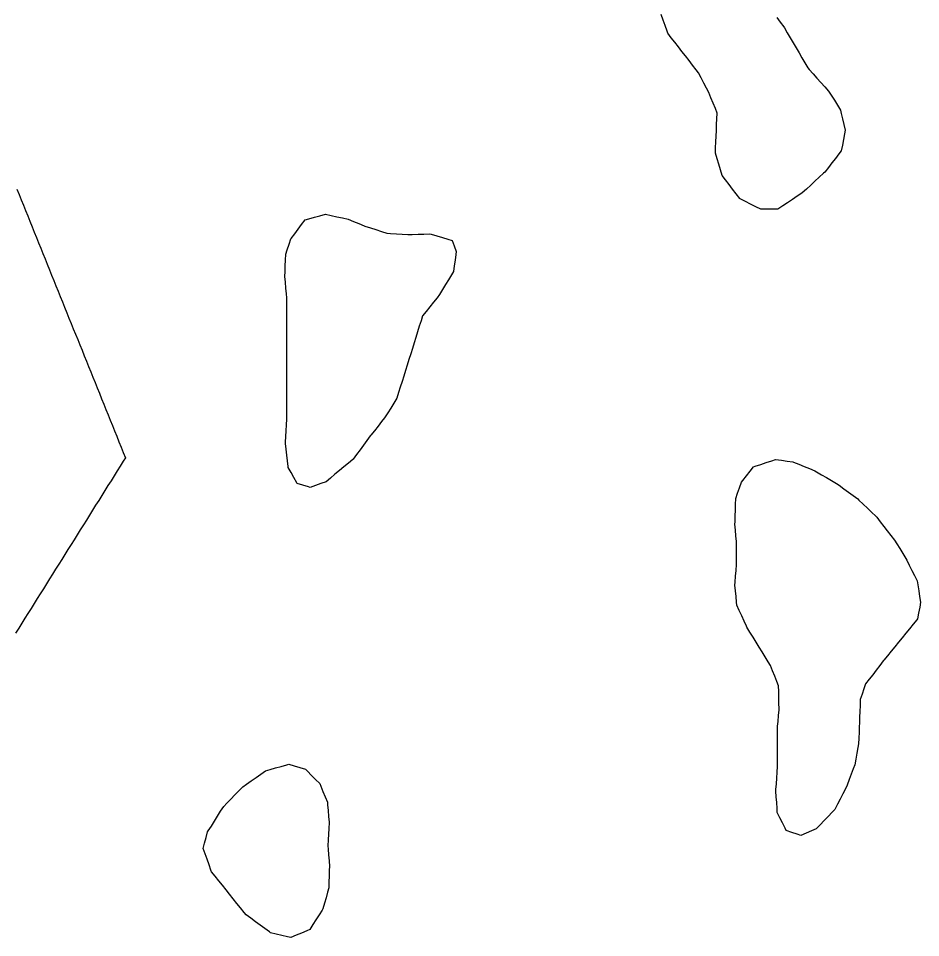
# Model space of a CAD drawing. Header units: millimetres. Extents: x 230 to 3347, y 514 to 5196.
# Drawn here: x 765 to 920.6, y 2661.8 to 2820.4 of the extents above; entities that cross this region are included whole.
import ezdxf

# ---------------------------------------------------------------- set-up
doc = ezdxf.new("R2010")
doc.units = ezdxf.units.MM
for name, color, linetype in [('ALL_HOLES', 1, 'Continuous'), ('ALL_ISLANDS', 7, 'Continuous'), ('OUTLINE_ISLAND_01', 7, 'Continuous'), ('OUTLINE_ISLAND_01_HOLE_140', 1, 'Continuous'), ('OUTLINE_ISLAND_01_HOLE_144', 1, 'Continuous'), ('OUTLINE_ISLAND_01_HOLE_145', 1, 'Continuous'), ('OUTLINE_ISLAND_01_HOLE_148', 1, 'Continuous')]:
    doc.layers.add(name, color=color, linetype=linetype)

msp = doc.modelspace()

# ---------------------------------------------------------------- linework, layer by layer
at = {"layer": 'ALL_HOLES'}
msp.add_lwpolyline([(895.8062, 2820.554), (896.4039, 2819.7523), (897.0017, 2818.9507), (897.1235, 2818.7426), (897.6286, 2817.8795), (898.1337, 2817.0164), (898.6388, 2816.1534), (899.1439, 2815.2903), (899.649, 2814.4273), (900.1541, 2813.5642), (900.6592, 2812.7012), (901.1643, 2811.8381), (901.4069, 2811.5693), (902.077, 2810.8271), (902.7471, 2810.0848), (903.4172, 2809.3425), (904.0873, 2808.6003), (904.7574, 2807.858), (905.2184, 2807.1225), (905.7495, 2806.2752), (906.2805, 2805.4278), (906.8116, 2804.5805), (906.9435, 2804.0058), (907.1673, 2803.0312), (907.3911, 2802.0565), (907.6149, 2801.0819), (907.4986, 2800.4792), (907.3091, 2799.4973), (907.1196, 2798.5154), (906.9301, 2797.5335), (906.54, 2797.0287), (905.9286, 2796.2374), (905.3171, 2795.4462), (904.7056, 2794.6549), (904.0942, 2793.8636), (903.8684, 2793.6563), (903.1318, 2792.9801), (902.3951, 2792.3038), (901.6584, 2791.6276), (900.9218, 2790.9513), (900.1851, 2790.2751), (900.1597, 2790.2581), (899.3287, 2789.7018), (898.4977, 2789.1456), (897.6667, 2788.5893), (896.8357, 2788.0331), (896.0047, 2787.4768), (895.0783, 2787.4672), (894.0783, 2787.4567), (893.0784, 2787.4463), (893.0767, 2787.4471), (892.1819, 2787.8934), (891.287, 2788.3397), (890.3921, 2788.786), (889.4972, 2789.2323), (889.4166, 2789.3375), (888.8084, 2790.1313), (888.2002, 2790.9252), (887.5921, 2791.719), (886.9839, 2792.5128), (886.3757, 2793.3066), (886.0867, 2794.253), (885.7947, 2795.2095), (885.5026, 2796.1659), (885.2106, 2797.1223), (885.2528, 2798.063), (885.2976, 2799.062), (885.3424, 2800.061), (885.3872, 2801.06), (885.432, 2802.059), (885.4769, 2803.058), (885.5217, 2804.057), (885.2116, 2804.8204), (884.8353, 2805.7469), (884.4591, 2806.6734), (884.0828, 2807.5999), (883.7019, 2808.3343), (883.2415, 2809.222), (882.7811, 2810.1097), (882.3207, 2810.9974), (881.9083, 2811.5294), (881.2956, 2812.3198), (880.683, 2813.1101), (880.0703, 2813.9005), (879.4577, 2814.6908), (878.845, 2815.4812), (878.2324, 2816.2715), (877.6197, 2817.0619), (877.0071, 2817.8522), (876.8792, 2818.21), (876.5427, 2819.1517), (876.2062, 2820.0934), (875.8697, 2821.0351)], dxfattribs=at)
for points in [[(839.8421, 2782.0609), (840.1785, 2781.1191), (840.5148, 2780.1774), (840.449, 2779.6785), (840.3183, 2778.6871), (840.1875, 2777.6957), (840.0568, 2776.7043), (839.7227, 2776.1552), (839.2028, 2775.3009), (838.683, 2774.4466), (838.1632, 2773.5924), (837.6434, 2772.7381), (837.2037, 2772.1858), (836.5809, 2771.4034), (835.958, 2770.6211), (835.3352, 2769.8387), (834.7123, 2769.0564), (834.4508, 2768.2204), (834.1522, 2767.266), (833.8536, 2766.3116), (833.5551, 2765.3572), (833.2565, 2764.4028), (832.9579, 2763.4484), (832.6593, 2762.494), (832.3607, 2761.5397), (832.0622, 2760.5853), (831.7636, 2759.6309), (831.465, 2758.6765), (831.1664, 2757.7221), (830.8679, 2756.7677), (830.5693, 2755.8134), (830.2707, 2754.859), (829.7497, 2754.0162), (829.2238, 2753.1657), (828.6979, 2752.3151), (828.1721, 2751.4646), (827.6508, 2750.8147), (827.025, 2750.0346), (826.3993, 2749.2546), (825.7736, 2748.4745), (825.6972, 2748.37), (825.1068, 2747.5629), (824.5165, 2746.7558), (823.9261, 2745.9486), (823.3357, 2745.1415), (822.7454, 2744.3344), (822.6796, 2744.2798), (821.9098, 2743.6415), (821.14, 2743.0032), (820.3702, 2742.3649), (819.6005, 2741.7266), (818.8307, 2741.0883), (818.0609, 2740.45), (817.1862, 2740.1372), (816.2446, 2739.8005), (815.303, 2739.4638), (815.0136, 2739.5543), (814.0592, 2739.8528), (813.1048, 2740.1514), (813.0291, 2740.2829), (812.5297, 2741.1493), (812.0304, 2742.0157), (811.5311, 2742.8821), (811.5105, 2743.0568), (811.3933, 2744.0499), (811.2762, 2745.043), (811.159, 2746.0361), (811.0419, 2747.0292), (811.055, 2747.2574), (811.1121, 2748.2557), (811.1692, 2749.2541), (811.2263, 2750.2525), (811.2834, 2751.2509), (811.2835, 2752.179), (811.2837, 2753.179), (811.2839, 2754.179), (811.2841, 2755.179), (811.2843, 2756.179), (811.2845, 2757.179), (811.2847, 2758.179), (811.2849, 2759.179), (811.2851, 2760.179), (811.2853, 2761.179), (811.2855, 2762.179), (811.2857, 2763.179), (811.2859, 2764.179), (811.286, 2765.179), (811.2862, 2766.179), (811.2864, 2767.179), (811.2866, 2768.179), (811.2868, 2769.179), (811.287, 2770.179), (811.2872, 2771.179), (811.2874, 2772.179), (811.227, 2772.8684), (811.1398, 2773.8646), (811.0525, 2774.8608), (810.9653, 2775.857), (810.9976, 2776.6986), (811.0359, 2777.6978), (811.0743, 2778.6971), (811.1126, 2779.6964), (811.3721, 2780.4731), (811.6889, 2781.4216), (812.0058, 2782.3701), (812.0572, 2782.4393), (812.6537, 2783.242), (813.2501, 2784.0446), (813.8465, 2784.8473), (814.4429, 2785.65), (815.0791, 2785.8189), (816.0456, 2786.0755), (817.0121, 2786.3321), (817.9786, 2786.5887), (818.9285, 2786.3855), (819.9064, 2786.1763), (820.8842, 2785.967), (821.8621, 2785.7578), (822.7745, 2785.3672), (823.6938, 2784.9737), (824.6131, 2784.5802), (824.7539, 2784.5363), (825.7086, 2784.2388), (826.6634, 2783.9412), (827.6181, 2783.6437), (828.5728, 2783.3462), (829.2031, 2783.3011), (830.2006, 2783.2298), (831.198, 2783.1585), (832.1955, 2783.0872), (832.9384, 2783.1121), (833.9378, 2783.1456), (834.9373, 2783.1792), (835.9367, 2783.2127), (836.2106, 2783.1319), (837.1698, 2782.849), (838.1289, 2782.5661), (839.0881, 2782.2833)], [(895.6076, 2744.2682), (896.5992, 2744.1388), (897.5908, 2744.0094), (898.5824, 2743.88), (898.6787, 2743.8408), (899.605, 2743.4641), (900.5314, 2743.0875), (901.4577, 2742.7108), (902.384, 2742.3341), (902.6746, 2742.1634), (903.5368, 2741.6568), (904.399, 2741.1502), (905.2612, 2740.6437), (906.1234, 2740.1371), (906.5554, 2739.824), (907.3651, 2739.2371), (908.1747, 2738.6502), (908.9844, 2738.0633), (909.7941, 2737.4764), (909.986, 2737.2932), (910.7093, 2736.6026), (911.4326, 2735.912), (912.1559, 2735.2215), (912.8791, 2734.5309), (913.0402, 2734.3231), (913.6528, 2733.5327), (914.2654, 2732.7423), (914.878, 2731.9519), (915.4906, 2731.1615), (916.1031, 2730.3711), (916.492, 2729.7518), (917.0238, 2728.9049), (917.5555, 2728.058), (918.0873, 2727.2112), (918.2279, 2726.9287), (918.6734, 2726.0334), (919.1188, 2725.1381), (919.5643, 2724.2428), (920.0098, 2723.3475), (920.1289, 2722.6294), (920.2924, 2721.6428), (920.4559, 2720.6563), (920.6195, 2719.6698), (920.4579, 2718.7786), (920.2795, 2717.7947), (920.1011, 2716.8107), (919.9583, 2716.635), (919.3276, 2715.8591), (918.6968, 2715.0831), (918.0661, 2714.3071), (917.4354, 2713.5311), (916.8046, 2712.7551), (916.1739, 2711.9791), (915.5432, 2711.2031), (914.9124, 2710.4271), (914.2817, 2709.6511), (914.1876, 2709.5289), (913.5776, 2708.7365), (912.9676, 2707.9441), (912.3575, 2707.1517), (911.7475, 2706.3593), (911.1375, 2705.5669), (910.8521, 2704.7407), (910.5257, 2703.7954), (910.1993, 2702.8502), (910.1981, 2702.8132), (910.1651, 2701.8138), (910.1321, 2700.8143), (910.0992, 2699.8148), (910.0662, 2698.8154), (910.0387, 2698.2189), (909.9926, 2697.2199), (909.9466, 2696.221), (909.9005, 2695.222), (909.7844, 2694.5694), (909.6092, 2693.5849), (909.4341, 2692.6003), (909.259, 2691.6158), (909.0045, 2690.9228), (908.6599, 2689.9841), (908.3153, 2689.0454), (907.9706, 2688.1066), (907.6495, 2687.4777), (907.1947, 2686.5871), (906.74, 2685.6965), (906.2853, 2684.8058), (905.8305, 2683.9152), (905.3585, 2683.4235), (904.666, 2682.7022), (903.9735, 2681.9808), (903.2809, 2681.2594), (902.5884, 2680.538), (901.795, 2680.1954), (900.8769, 2679.7989), (899.9589, 2679.4024), (899.3431, 2679.6149), (898.3978, 2679.941), (897.4525, 2680.2672), (897.2428, 2680.6878), (896.7968, 2681.5828), (896.3507, 2682.4778), (895.9046, 2683.3728), (895.8574, 2684.082), (895.7909, 2685.0798), (895.7244, 2686.0776), (895.6579, 2687.0754), (895.6741, 2687.3177), (895.7406, 2688.3155), (895.8072, 2689.3132), (895.8737, 2690.311), (895.9402, 2691.3088), (895.9407, 2692.2595), (895.9411, 2693.2595), (895.9416, 2694.2595), (895.9421, 2695.2595), (895.9425, 2696.2595), (895.943, 2697.2595), (895.9435, 2698.2595), (896.0204, 2699.1027), (896.1114, 2700.0985), (896.2023, 2701.0944), (896.1992, 2701.2452), (896.1784, 2702.245), (896.1577, 2703.2448), (896.1369, 2704.2446), (896.1162, 2705.2444), (895.8249, 2705.9648), (895.45, 2706.8919), (895.0752, 2707.819), (894.7004, 2708.7461), (894.3185, 2709.3704), (893.7966, 2710.2234), (893.2748, 2711.0765), (892.753, 2711.9295), (892.2311, 2712.7825), (891.7093, 2713.6356), (891.1875, 2714.4886), (890.6656, 2715.3417), (890.5946, 2715.4964), (890.1773, 2716.4052), (889.76, 2717.3139), (889.3427, 2718.2227), (888.9254, 2719.1315), (888.8778, 2719.6393), (888.7844, 2720.6349), (888.6911, 2721.6305), (888.5977, 2722.6262), (888.6354, 2723.145), (888.7079, 2724.1423), (888.7804, 2725.1397), (888.8529, 2726.1371), (888.8574, 2726.6413), (888.8664, 2727.6413), (888.8753, 2728.6413), (888.8842, 2729.6412), (888.8448, 2730.1221), (888.7632, 2731.1188), (888.6816, 2732.1154), (888.6, 2733.1121), (888.6115, 2733.5359), (888.6388, 2734.5355), (888.666, 2735.5352), (888.6933, 2736.5348), (888.7205, 2737.5344), (889.0447, 2738.4645), (889.3739, 2739.4088), (889.703, 2740.3531), (889.957, 2740.6768), (890.5744, 2741.4634), (891.1918, 2742.2501), (891.8092, 2743.0368), (892.084, 2743.1258), (893.0352, 2743.4342), (893.9865, 2743.7426), (894.9377, 2744.051)], [(811.6234, 2691.694), (812.5812, 2691.4066), (813.539, 2691.1192), (814.4968, 2690.8318), (814.8454, 2690.4838), (815.5531, 2689.7772), (816.2607, 2689.0706), (816.9684, 2688.3641), (817.1531, 2687.9179), (817.5355, 2686.9939), (817.918, 2686.07), (818.3004, 2685.146), (818.3393, 2684.6961), (818.4254, 2683.6998), (818.5115, 2682.7035), (818.5976, 2681.7072), (818.5938, 2681.6419), (818.5366, 2680.6436), (818.4794, 2679.6452), (818.4222, 2678.6469), (818.365, 2677.6485), (818.4127, 2677.051), (818.4921, 2676.0542), (818.5716, 2675.0573), (818.651, 2674.0605), (818.627, 2673.4012), (818.5906, 2672.4018), (818.5542, 2671.4025), (818.5178, 2670.4032), (818.3127, 2669.6394), (818.0535, 2668.6736), (817.7942, 2667.7078), (817.5349, 2666.742), (817.4118, 2666.552), (816.868, 2665.7127), (816.3242, 2664.8735), (815.7804, 2664.0343), (815.2366, 2663.1951), (814.7475, 2662.9829), (813.8301, 2662.5849), (812.9127, 2662.1869), (811.9953, 2661.7889), (811.4171, 2661.9274), (810.4446, 2662.1603), (809.4721, 2662.3933), (808.4996, 2662.6262), (808.3063, 2662.7677), (807.4993, 2663.3583), (806.6923, 2663.9489), (805.8854, 2664.5395), (805.0784, 2665.1301), (804.2714, 2665.7207), (803.9361, 2666.1386), (803.3101, 2666.9185), (802.6842, 2667.6983), (802.0582, 2668.4782), (801.4323, 2669.2581), (800.8064, 2670.0379), (800.1804, 2670.8178), (799.5545, 2671.5977), (798.9286, 2672.3776), (798.3026, 2673.1574), (798.2095, 2673.4183), (797.8733, 2674.3601), (797.5371, 2675.3019), (797.2009, 2676.2437), (796.8647, 2677.1854), (797.1116, 2678.0852), (797.3763, 2679.0495), (797.6409, 2680.0139), (797.7522, 2680.1916), (798.2829, 2681.0391), (798.8137, 2681.8866), (799.3444, 2682.7342), (799.8752, 2683.5817), (800.4059, 2684.4292), (800.9318, 2684.9669), (801.631, 2685.6819), (802.3302, 2686.3968), (803.0294, 2687.1117), (803.7286, 2687.8266), (804.3481, 2688.266), (805.1637, 2688.8445), (805.9794, 2689.423), (806.7951, 2690.0015), (807.6107, 2690.5801), (808.3978, 2690.7985), (809.3613, 2691.066), (810.3249, 2691.3335), (811.2885, 2691.601)]]:
    msp.add_lwpolyline(points, close=True, dxfattribs=at)
at = {"layer": 'ALL_ISLANDS'}
msp.add_lwpolyline([(764.7416, 2790.9419), (765.1157, 2790.0146), (765.4899, 2789.0872), (765.864, 2788.1599), (766.2382, 2787.2325), (766.6123, 2786.3051), (766.9865, 2785.3778), (767.3607, 2784.4504), (767.7348, 2783.523), (768.109, 2782.5957), (768.4831, 2781.6683), (768.8573, 2780.7409), (769.2315, 2779.8136), (769.6056, 2778.8862), (769.9798, 2777.9588), (770.3539, 2777.0315), (770.7281, 2776.1041), (771.1022, 2775.1767), (771.4764, 2774.2494), (771.8506, 2773.322), (772.2247, 2772.3946), (772.5989, 2771.4673), (772.973, 2770.5399), (773.3472, 2769.6126), (773.7213, 2768.6852), (774.0955, 2767.7578), (774.4697, 2766.8305), (774.8438, 2765.9031), (775.218, 2764.9757), (775.5921, 2764.0484), (775.9663, 2763.121), (776.3404, 2762.1936), (776.7146, 2761.2663), (777.0888, 2760.3389), (777.4629, 2759.4115), (777.8371, 2758.4842), (778.2112, 2757.5568), (778.5854, 2756.6294), (778.9595, 2755.7021), (779.3337, 2754.7747), (779.7079, 2753.8473), (780.082, 2752.92), (780.4562, 2751.9926), (780.8303, 2751.0652), (781.2045, 2750.1379), (781.5786, 2749.2105), (781.9528, 2748.2832), (782.327, 2747.3558), (782.7011, 2746.4284), (783.0753, 2745.5011), (783.4494, 2744.5737), (783.0936, 2744.0053), (782.5629, 2743.1577), (782.0323, 2742.3101), (781.5016, 2741.4626), (780.971, 2740.615), (780.4403, 2739.7674), (779.9097, 2738.9198), (779.379, 2738.0722), (778.8484, 2737.2246), (778.3177, 2736.377), (777.7871, 2735.5294), (777.2564, 2734.6818), (776.7258, 2733.8343), (776.1951, 2732.9867), (775.6644, 2732.1391), (775.1338, 2731.2915), (774.6031, 2730.4439), (774.0725, 2729.5963), (773.5418, 2728.7487), (773.0112, 2727.9011), (772.4805, 2727.0535), (771.9499, 2726.206), (771.4192, 2725.3584), (770.8886, 2724.5108), (770.3579, 2723.6632), (769.8273, 2722.8156), (769.2966, 2721.968), (768.766, 2721.1204), (768.2353, 2720.2728), (767.7047, 2719.4252), (767.174, 2718.5776), (766.6433, 2717.7301), (766.1127, 2716.8825), (765.582, 2716.0349), (765.0514, 2715.1873), (764.5207, 2714.3397)], dxfattribs=at)
at = {"layer": 'OUTLINE_ISLAND_01'}
msp.add_lwpolyline([(764.7416, 2790.9419), (765.1157, 2790.0146), (765.4899, 2789.0872), (765.864, 2788.1599), (766.2382, 2787.2325), (766.6123, 2786.3051), (766.9865, 2785.3778), (767.3607, 2784.4504), (767.7348, 2783.523), (768.109, 2782.5957), (768.4831, 2781.6683), (768.8573, 2780.7409), (769.2315, 2779.8136), (769.6056, 2778.8862), (769.9798, 2777.9588), (770.3539, 2777.0315), (770.7281, 2776.1041), (771.1022, 2775.1767), (771.4764, 2774.2494), (771.8506, 2773.322), (772.2247, 2772.3946), (772.5989, 2771.4673), (772.973, 2770.5399), (773.3472, 2769.6126), (773.7213, 2768.6852), (774.0955, 2767.7578), (774.4697, 2766.8305), (774.8438, 2765.9031), (775.218, 2764.9757), (775.5921, 2764.0484), (775.9663, 2763.121), (776.3404, 2762.1936), (776.7146, 2761.2663), (777.0888, 2760.3389), (777.4629, 2759.4115), (777.8371, 2758.4842), (778.2112, 2757.5568), (778.5854, 2756.6294), (778.9595, 2755.7021), (779.3337, 2754.7747), (779.7079, 2753.8473), (780.082, 2752.92), (780.4562, 2751.9926), (780.8303, 2751.0652), (781.2045, 2750.1379), (781.5786, 2749.2105), (781.9528, 2748.2832), (782.327, 2747.3558), (782.7011, 2746.4284), (783.0753, 2745.5011), (783.4494, 2744.5737), (783.0936, 2744.0053), (782.5629, 2743.1577), (782.0323, 2742.3101), (781.5016, 2741.4626), (780.971, 2740.615), (780.4403, 2739.7674), (779.9097, 2738.9198), (779.379, 2738.0722), (778.8484, 2737.2246), (778.3177, 2736.377), (777.7871, 2735.5294), (777.2564, 2734.6818), (776.7258, 2733.8343), (776.1951, 2732.9867), (775.6644, 2732.1391), (775.1338, 2731.2915), (774.6031, 2730.4439), (774.0725, 2729.5963), (773.5418, 2728.7487), (773.0112, 2727.9011), (772.4805, 2727.0535), (771.9499, 2726.206), (771.4192, 2725.3584), (770.8886, 2724.5108), (770.3579, 2723.6632), (769.8273, 2722.8156), (769.2966, 2721.968), (768.766, 2721.1204), (768.2353, 2720.2728), (767.7047, 2719.4252), (767.174, 2718.5776), (766.6433, 2717.7301), (766.1127, 2716.8825), (765.582, 2716.0349), (765.0514, 2715.1873), (764.5207, 2714.3397)], dxfattribs=at)
at = {"layer": 'OUTLINE_ISLAND_01_HOLE_140'}
msp.add_lwpolyline([(811.6234, 2691.694), (812.5812, 2691.4066), (813.539, 2691.1192), (814.4968, 2690.8318), (814.8454, 2690.4838), (815.5531, 2689.7772), (816.2607, 2689.0706), (816.9684, 2688.3641), (817.1531, 2687.9179), (817.5355, 2686.9939), (817.918, 2686.07), (818.3004, 2685.146), (818.3393, 2684.6961), (818.4254, 2683.6998), (818.5115, 2682.7035), (818.5976, 2681.7072), (818.5938, 2681.6419), (818.5366, 2680.6436), (818.4794, 2679.6452), (818.4222, 2678.6469), (818.365, 2677.6485), (818.4127, 2677.051), (818.4921, 2676.0542), (818.5716, 2675.0573), (818.651, 2674.0605), (818.627, 2673.4012), (818.5906, 2672.4018), (818.5542, 2671.4025), (818.5178, 2670.4032), (818.3127, 2669.6394), (818.0535, 2668.6736), (817.7942, 2667.7078), (817.5349, 2666.742), (817.4118, 2666.552), (816.868, 2665.7127), (816.3242, 2664.8735), (815.7804, 2664.0343), (815.2366, 2663.1951), (814.7475, 2662.9829), (813.8301, 2662.5849), (812.9127, 2662.1869), (811.9953, 2661.7889), (811.4171, 2661.9274), (810.4446, 2662.1603), (809.4721, 2662.3933), (808.4996, 2662.6262), (808.3063, 2662.7677), (807.4993, 2663.3583), (806.6923, 2663.9489), (805.8854, 2664.5395), (805.0784, 2665.1301), (804.2714, 2665.7207), (803.9361, 2666.1386), (803.3101, 2666.9185), (802.6842, 2667.6983), (802.0582, 2668.4782), (801.4323, 2669.2581), (800.8064, 2670.0379), (800.1804, 2670.8178), (799.5545, 2671.5977), (798.9286, 2672.3776), (798.3026, 2673.1574), (798.2095, 2673.4183), (797.8733, 2674.3601), (797.5371, 2675.3019), (797.2009, 2676.2437), (796.8647, 2677.1854), (797.1116, 2678.0852), (797.3763, 2679.0495), (797.6409, 2680.0139), (797.7522, 2680.1916), (798.2829, 2681.0391), (798.8137, 2681.8866), (799.3444, 2682.7342), (799.8752, 2683.5817), (800.4059, 2684.4292), (800.9318, 2684.9669), (801.631, 2685.6819), (802.3302, 2686.3968), (803.0294, 2687.1117), (803.7286, 2687.8266), (804.3481, 2688.266), (805.1637, 2688.8445), (805.9794, 2689.423), (806.7951, 2690.0015), (807.6107, 2690.5801), (808.3978, 2690.7985), (809.3613, 2691.066), (810.3249, 2691.3335), (811.2885, 2691.601)], close=True, dxfattribs=at)
at = {"layer": 'OUTLINE_ISLAND_01_HOLE_144'}
msp.add_lwpolyline([(895.6076, 2744.2682), (896.5992, 2744.1388), (897.5908, 2744.0094), (898.5824, 2743.88), (898.6787, 2743.8408), (899.605, 2743.4641), (900.5314, 2743.0875), (901.4577, 2742.7108), (902.384, 2742.3341), (902.6746, 2742.1634), (903.5368, 2741.6568), (904.399, 2741.1502), (905.2612, 2740.6437), (906.1234, 2740.1371), (906.5554, 2739.824), (907.3651, 2739.2371), (908.1747, 2738.6502), (908.9844, 2738.0633), (909.7941, 2737.4764), (909.986, 2737.2932), (910.7093, 2736.6026), (911.4326, 2735.912), (912.1559, 2735.2215), (912.8791, 2734.5309), (913.0402, 2734.3231), (913.6528, 2733.5327), (914.2654, 2732.7423), (914.878, 2731.9519), (915.4906, 2731.1615), (916.1031, 2730.3711), (916.492, 2729.7518), (917.0238, 2728.9049), (917.5555, 2728.058), (918.0873, 2727.2112), (918.2279, 2726.9287), (918.6734, 2726.0334), (919.1188, 2725.1381), (919.5643, 2724.2428), (920.0098, 2723.3475), (920.1289, 2722.6294), (920.2924, 2721.6428), (920.4559, 2720.6563), (920.6195, 2719.6698), (920.4579, 2718.7786), (920.2795, 2717.7947), (920.1011, 2716.8107), (919.9583, 2716.635), (919.3276, 2715.8591), (918.6968, 2715.0831), (918.0661, 2714.3071), (917.4354, 2713.5311), (916.8046, 2712.7551), (916.1739, 2711.9791), (915.5432, 2711.2031), (914.9124, 2710.4271), (914.2817, 2709.6511), (914.1876, 2709.5289), (913.5776, 2708.7365), (912.9676, 2707.9441), (912.3575, 2707.1517), (911.7475, 2706.3593), (911.1375, 2705.5669), (910.8521, 2704.7407), (910.5257, 2703.7954), (910.1993, 2702.8502), (910.1981, 2702.8132), (910.1651, 2701.8138), (910.1321, 2700.8143), (910.0992, 2699.8148), (910.0662, 2698.8154), (910.0387, 2698.2189), (909.9926, 2697.2199), (909.9466, 2696.221), (909.9005, 2695.222), (909.7844, 2694.5694), (909.6092, 2693.5849), (909.4341, 2692.6003), (909.259, 2691.6158), (909.0045, 2690.9228), (908.6599, 2689.9841), (908.3153, 2689.0454), (907.9706, 2688.1066), (907.6495, 2687.4777), (907.1947, 2686.5871), (906.74, 2685.6965), (906.2853, 2684.8058), (905.8305, 2683.9152), (905.3585, 2683.4235), (904.666, 2682.7022), (903.9735, 2681.9808), (903.2809, 2681.2594), (902.5884, 2680.538), (901.795, 2680.1954), (900.8769, 2679.7989), (899.9589, 2679.4024), (899.3431, 2679.6149), (898.3978, 2679.941), (897.4525, 2680.2672), (897.2428, 2680.6878), (896.7968, 2681.5828), (896.3507, 2682.4778), (895.9046, 2683.3728), (895.8574, 2684.082), (895.7909, 2685.0798), (895.7244, 2686.0776), (895.6579, 2687.0754), (895.6741, 2687.3177), (895.7406, 2688.3155), (895.8072, 2689.3132), (895.8737, 2690.311), (895.9402, 2691.3088), (895.9407, 2692.2595), (895.9411, 2693.2595), (895.9416, 2694.2595), (895.9421, 2695.2595), (895.9425, 2696.2595), (895.943, 2697.2595), (895.9435, 2698.2595), (896.0204, 2699.1027), (896.1114, 2700.0985), (896.2023, 2701.0944), (896.1992, 2701.2452), (896.1784, 2702.245), (896.1577, 2703.2448), (896.1369, 2704.2446), (896.1162, 2705.2444), (895.8249, 2705.9648), (895.45, 2706.8919), (895.0752, 2707.819), (894.7004, 2708.7461), (894.3185, 2709.3704), (893.7966, 2710.2234), (893.2748, 2711.0765), (892.753, 2711.9295), (892.2311, 2712.7825), (891.7093, 2713.6356), (891.1875, 2714.4886), (890.6656, 2715.3417), (890.5946, 2715.4964), (890.1773, 2716.4052), (889.76, 2717.3139), (889.3427, 2718.2227), (888.9254, 2719.1315), (888.8778, 2719.6393), (888.7844, 2720.6349), (888.6911, 2721.6305), (888.5977, 2722.6262), (888.6354, 2723.145), (888.7079, 2724.1423), (888.7804, 2725.1397), (888.8529, 2726.1371), (888.8574, 2726.6413), (888.8664, 2727.6413), (888.8753, 2728.6413), (888.8842, 2729.6412), (888.8448, 2730.1221), (888.7632, 2731.1188), (888.6816, 2732.1154), (888.6, 2733.1121), (888.6115, 2733.5359), (888.6388, 2734.5355), (888.666, 2735.5352), (888.6933, 2736.5348), (888.7205, 2737.5344), (889.0447, 2738.4645), (889.3739, 2739.4088), (889.703, 2740.3531), (889.957, 2740.6768), (890.5744, 2741.4634), (891.1918, 2742.2501), (891.8092, 2743.0368), (892.084, 2743.1258), (893.0352, 2743.4342), (893.9865, 2743.7426), (894.9377, 2744.051)], close=True, dxfattribs=at)
at = {"layer": 'OUTLINE_ISLAND_01_HOLE_145'}
msp.add_lwpolyline([(839.8421, 2782.0609), (840.1785, 2781.1191), (840.5148, 2780.1774), (840.449, 2779.6785), (840.3183, 2778.6871), (840.1875, 2777.6957), (840.0568, 2776.7043), (839.7227, 2776.1552), (839.2028, 2775.3009), (838.683, 2774.4466), (838.1632, 2773.5924), (837.6434, 2772.7381), (837.2037, 2772.1858), (836.5809, 2771.4034), (835.958, 2770.6211), (835.3352, 2769.8387), (834.7123, 2769.0564), (834.4508, 2768.2204), (834.1522, 2767.266), (833.8536, 2766.3116), (833.5551, 2765.3572), (833.2565, 2764.4028), (832.9579, 2763.4484), (832.6593, 2762.494), (832.3607, 2761.5397), (832.0622, 2760.5853), (831.7636, 2759.6309), (831.465, 2758.6765), (831.1664, 2757.7221), (830.8679, 2756.7677), (830.5693, 2755.8134), (830.2707, 2754.859), (829.7497, 2754.0162), (829.2238, 2753.1657), (828.6979, 2752.3151), (828.1721, 2751.4646), (827.6508, 2750.8147), (827.025, 2750.0346), (826.3993, 2749.2546), (825.7736, 2748.4745), (825.6972, 2748.37), (825.1068, 2747.5629), (824.5165, 2746.7558), (823.9261, 2745.9486), (823.3357, 2745.1415), (822.7454, 2744.3344), (822.6796, 2744.2798), (821.9098, 2743.6415), (821.14, 2743.0032), (820.3702, 2742.3649), (819.6005, 2741.7266), (818.8307, 2741.0883), (818.0609, 2740.45), (817.1862, 2740.1372), (816.2446, 2739.8005), (815.303, 2739.4638), (815.0136, 2739.5543), (814.0592, 2739.8528), (813.1048, 2740.1514), (813.0291, 2740.2829), (812.5297, 2741.1493), (812.0304, 2742.0157), (811.5311, 2742.8821), (811.5105, 2743.0568), (811.3933, 2744.0499), (811.2762, 2745.043), (811.159, 2746.0361), (811.0419, 2747.0292), (811.055, 2747.2574), (811.1121, 2748.2557), (811.1692, 2749.2541), (811.2263, 2750.2525), (811.2834, 2751.2509), (811.2835, 2752.179), (811.2837, 2753.179), (811.2839, 2754.179), (811.2841, 2755.179), (811.2843, 2756.179), (811.2845, 2757.179), (811.2847, 2758.179), (811.2849, 2759.179), (811.2851, 2760.179), (811.2853, 2761.179), (811.2855, 2762.179), (811.2857, 2763.179), (811.2859, 2764.179), (811.286, 2765.179), (811.2862, 2766.179), (811.2864, 2767.179), (811.2866, 2768.179), (811.2868, 2769.179), (811.287, 2770.179), (811.2872, 2771.179), (811.2874, 2772.179), (811.227, 2772.8684), (811.1398, 2773.8646), (811.0525, 2774.8608), (810.9653, 2775.857), (810.9976, 2776.6986), (811.0359, 2777.6978), (811.0743, 2778.6971), (811.1126, 2779.6964), (811.3721, 2780.4731), (811.6889, 2781.4216), (812.0058, 2782.3701), (812.0572, 2782.4393), (812.6537, 2783.242), (813.2501, 2784.0446), (813.8465, 2784.8473), (814.4429, 2785.65), (815.0791, 2785.8189), (816.0456, 2786.0755), (817.0121, 2786.3321), (817.9786, 2786.5887), (818.9285, 2786.3855), (819.9064, 2786.1763), (820.8842, 2785.967), (821.8621, 2785.7578), (822.7745, 2785.3672), (823.6938, 2784.9737), (824.6131, 2784.5802), (824.7539, 2784.5363), (825.7086, 2784.2388), (826.6634, 2783.9412), (827.6181, 2783.6437), (828.5728, 2783.3462), (829.2031, 2783.3011), (830.2006, 2783.2298), (831.198, 2783.1585), (832.1955, 2783.0872), (832.9384, 2783.1121), (833.9378, 2783.1456), (834.9373, 2783.1792), (835.9367, 2783.2127), (836.2106, 2783.1319), (837.1698, 2782.849), (838.1289, 2782.5661), (839.0881, 2782.2833)], close=True, dxfattribs=at)
at = {"layer": 'OUTLINE_ISLAND_01_HOLE_148'}
msp.add_lwpolyline([(895.8062, 2820.554), (896.4039, 2819.7523), (897.0017, 2818.9507), (897.1235, 2818.7426), (897.6286, 2817.8795), (898.1337, 2817.0164), (898.6388, 2816.1534), (899.1439, 2815.2903), (899.649, 2814.4273), (900.1541, 2813.5642), (900.6592, 2812.7012), (901.1643, 2811.8381), (901.4069, 2811.5693), (902.077, 2810.8271), (902.7471, 2810.0848), (903.4172, 2809.3425), (904.0873, 2808.6003), (904.7574, 2807.858), (905.2184, 2807.1225), (905.7495, 2806.2752), (906.2805, 2805.4278), (906.8116, 2804.5805), (906.9435, 2804.0058), (907.1673, 2803.0312), (907.3911, 2802.0565), (907.6149, 2801.0819), (907.4986, 2800.4792), (907.3091, 2799.4973), (907.1196, 2798.5154), (906.9301, 2797.5335), (906.54, 2797.0287), (905.9286, 2796.2374), (905.3171, 2795.4462), (904.7056, 2794.6549), (904.0942, 2793.8636), (903.8684, 2793.6563), (903.1318, 2792.9801), (902.3951, 2792.3038), (901.6584, 2791.6276), (900.9218, 2790.9513), (900.1851, 2790.2751), (900.1597, 2790.2581), (899.3287, 2789.7018), (898.4977, 2789.1456), (897.6667, 2788.5893), (896.8357, 2788.0331), (896.0047, 2787.4768), (895.0783, 2787.4672), (894.0783, 2787.4567), (893.0784, 2787.4463), (893.0767, 2787.4471), (892.1819, 2787.8934), (891.287, 2788.3397), (890.3921, 2788.786), (889.4972, 2789.2323), (889.4166, 2789.3375), (888.8084, 2790.1313), (888.2002, 2790.9252), (887.5921, 2791.719), (886.9839, 2792.5128), (886.3757, 2793.3066), (886.0867, 2794.253), (885.7947, 2795.2095), (885.5026, 2796.1659), (885.2106, 2797.1223), (885.2528, 2798.063), (885.2976, 2799.062), (885.3424, 2800.061), (885.3872, 2801.06), (885.432, 2802.059), (885.4769, 2803.058), (885.5217, 2804.057), (885.2116, 2804.8204), (884.8353, 2805.7469), (884.4591, 2806.6734), (884.0828, 2807.5999), (883.7019, 2808.3343), (883.2415, 2809.222), (882.7811, 2810.1097), (882.3207, 2810.9974), (881.9083, 2811.5294), (881.2956, 2812.3198), (880.683, 2813.1101), (880.0703, 2813.9005), (879.4577, 2814.6908), (878.845, 2815.4812), (878.2324, 2816.2715), (877.6197, 2817.0619), (877.0071, 2817.8522), (876.8792, 2818.21), (876.5427, 2819.1517), (876.2062, 2820.0934), (875.8697, 2821.0351)], dxfattribs=at)

doc.saveas('drawing.dxf')
